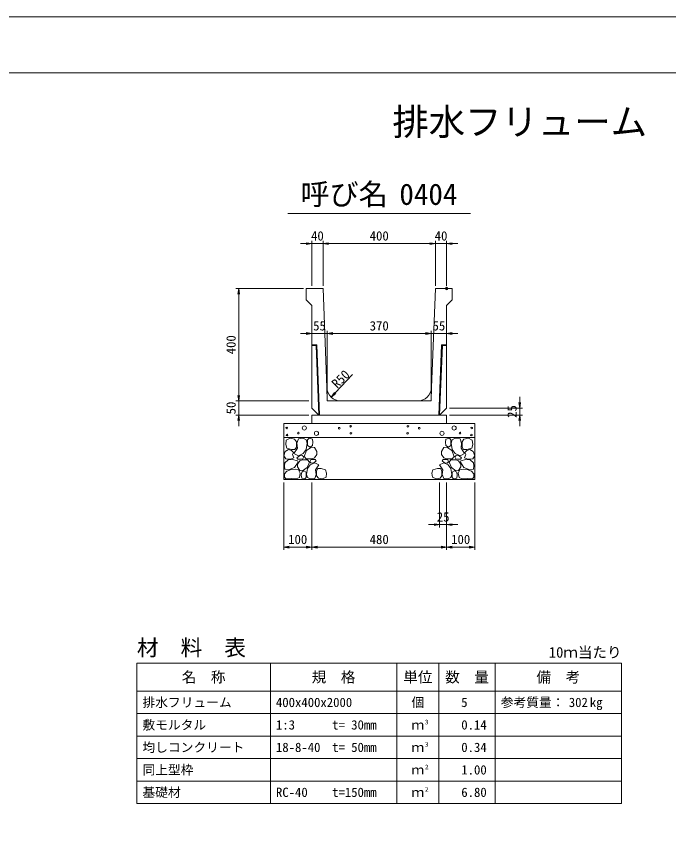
# Model space of a CAD drawing. Units: millimetres at full size. Extents: x 33640 to 42050, y -5940 to 0.
# Drawn here: x 36055 to 38374, y -2970 to 0 of the extents above; entities that cross this region are included whole.
import ezdxf
from ezdxf.enums import TextEntityAlignment as Align

# ---------------------------------------------------------------- set-up
doc = ezdxf.new("R2010")
doc.units = ezdxf.units.MM
doc.header["$LTSCALE"] = 18
doc.header["$PDMODE"] = 32
doc.header["$PDSIZE"] = 9
doc.linetypes.add('DASHED_SPACED', pattern=[12, 6, -6])
for name, color, linetype, lineweight in [('D-DCR-HCHn', 4, 'Continuous', 9), ('D-MTR-FRAM', 7, 'Continuous', 13), ('D-MTR-LINE', 7, 'Continuous', 13), ('D-STR-DIM', 7, 'Continuous', 13), ('D-STR-STRn', 1, 'Continuous', 13), ('D-TTL', 2, 'Continuous', 13), ('D-TTL-TXT', 7, 'Continuous', 13)]:
    doc.layers.add(name, color=color, linetype=linetype, lineweight=lineweight)
doc.layers.add('D-MTR', color=7, linetype='Continuous')
doc.layers.add('D-MTR-TXT', color=7, linetype='Continuous')
doc.styles.add('ＭＳ ゴシック', font='')
doc.styles.get('ＭＳ ゴシック').set_extended_font_data('MS Gothic')

# ---------------------------------------------------------------- blocks, each defined once
blk = doc.blocks.new('open_arrow')
at = {"color": 0, "linetype": 'Continuous', "lineweight": -2}
blk.add_lwpolyline([(7.5, 1.25), (0, 0), (7.5, -1.25)], dxfattribs=at)

msp = doc.modelspace()

# ---------------------------------------------------------------- linework, layer by layer
at = {"layer": 'D-DCR-HCHn'}
for points in [[(37043.4, -1503.8), (37027.8, -1500.34), (37013.93, -1507.27), (37012.19, -1522.87), (37015.66, -1535.01), (37033, -1540.21), (37045.13, -1540.21), (37050.33, -1531.54), (37050.33, -1512.47)], [(37057.27, -1502.07), (37052.07, -1517.67), (37053.8, -1535.01), (37041.67, -1554.08), (37057.27, -1562.75), (37074.6, -1554.08), (37085, -1540.21), (37088.47, -1517.67), (37085, -1505.54), (37074.6, -1500.34)], [(37090.21, -1505.54), (37090.21, -1526.34), (37098.87, -1531.54), (37107.54, -1526.34), (37109.28, -1514.21), (37107.54, -1503.8), (37095.41, -1500.34)], [(37599.79, -1505.54), (37599.79, -1526.34), (37591.13, -1531.54), (37582.46, -1526.34), (37580.72, -1514.21), (37582.46, -1503.8), (37594.59, -1500.34)], [(37632.73, -1502.07), (37637.93, -1517.67), (37636.2, -1535.01), (37648.33, -1554.08), (37632.73, -1562.75), (37615.4, -1554.08), (37605, -1540.21), (37601.53, -1517.67), (37605, -1505.54), (37615.4, -1500.34)], [(37646.6, -1503.8), (37662.2, -1500.34), (37676.07, -1507.27), (37677.81, -1522.87), (37674.34, -1535.01), (37657, -1540.21), (37644.87, -1540.21), (37639.67, -1531.54), (37639.67, -1512.47)], [(37010.46, -1547.14), (37005.26, -1562.75), (37012.19, -1573.15), (37029.53, -1574.88), (37041.37, -1569.8), (37036.46, -1557.55), (37039.93, -1550.61), (37033, -1543.68), (37022.6, -1540.21)], [(37086.74, -1543.68), (37078.07, -1564.48), (37085, -1573.15), (37105.81, -1573.15), (37114.48, -1569.68), (37123.14, -1557.55), (37123.14, -1547.14), (37114.48, -1533.28), (37104.07, -1531.54)], [(37603.26, -1543.68), (37611.93, -1564.48), (37605, -1573.15), (37584.19, -1573.15), (37575.52, -1569.68), (37566.86, -1557.55), (37566.86, -1547.14), (37575.52, -1533.28), (37585.93, -1531.54)], [(37679.54, -1547.14), (37684.74, -1562.75), (37677.81, -1573.15), (37660.47, -1574.88), (37648.63, -1569.8), (37653.54, -1557.55), (37650.07, -1550.61), (37657, -1543.68), (37667.4, -1540.21)], [(37060.73, -1562.75), (37052.07, -1569.68), (37055.53, -1574.88), (37067.67, -1574.88), (37072.87, -1573.15), (37076.34, -1566.21), (37071.14, -1561.01)], [(37629.27, -1562.75), (37637.93, -1569.68), (37634.47, -1574.88), (37622.33, -1574.88), (37617.13, -1573.15), (37613.66, -1566.21), (37618.86, -1561.01)], [(37043.37, -1604.74), (37056.21, -1585.48), (37054.6, -1580.67), (37036.95, -1575.85), (37020.89, -1577.46), (37009.66, -1587.09), (37008.05, -1598.32), (37009.66, -1609.56), (37022.5, -1612.77)], [(37088.31, -1604.74), (37096.34, -1585.48), (37089.92, -1577.46), (37070.65, -1577.46), (37062.63, -1580.67), (37054.6, -1591.9), (37054.6, -1601.53), (37062.63, -1614.37), (37072.26, -1615.98)], [(37115.6, -1643.27), (37120.41, -1628.82), (37118.81, -1612.77), (37130.05, -1595.11), (37115.6, -1587.09), (37099.55, -1595.11), (37089.92, -1607.95), (37086.71, -1628.82), (37089.92, -1640.06), (37099.55, -1644.87)], [(37112.39, -1587.09), (37120.41, -1580.67), (37117.2, -1575.85), (37105.97, -1575.85), (37101.15, -1577.46), (37097.94, -1583.88), (37102.76, -1588.69)], [(37574.4, -1643.27), (37569.59, -1628.82), (37571.19, -1612.77), (37559.95, -1595.11), (37574.4, -1587.09), (37590.45, -1595.11), (37600.08, -1607.95), (37603.29, -1628.82), (37600.08, -1640.06), (37590.45, -1644.87)], [(37577.61, -1587.09), (37569.59, -1580.67), (37572.8, -1575.85), (37584.03, -1575.85), (37588.85, -1577.46), (37592.06, -1583.88), (37587.24, -1588.69)], [(37601.69, -1604.74), (37593.66, -1585.48), (37600.08, -1577.46), (37619.35, -1577.46), (37627.37, -1580.67), (37635.4, -1591.9), (37635.4, -1601.53), (37627.37, -1614.37), (37617.74, -1615.98)], [(37646.63, -1604.74), (37633.79, -1585.48), (37635.4, -1580.67), (37653.05, -1575.85), (37669.11, -1577.46), (37680.34, -1587.09), (37681.95, -1598.32), (37680.34, -1609.56), (37667.5, -1612.77)], [(37049.79, -1644.87), (37061.02, -1640.06), (37064.23, -1624.01), (37057.81, -1612.77), (37046.58, -1609.56), (37032.13, -1611.16), (37016.08, -1617.58), (37008.05, -1627.22), (37008.05, -1638.45), (37012.87, -1644.87), (37032.13, -1643.27)], [(37085.1, -1640.06), (37085.1, -1620.8), (37077.08, -1615.98), (37069.05, -1620.8), (37067.44, -1632.03), (37069.05, -1641.66), (37080.29, -1644.87)], [(37128.44, -1641.66), (37142.89, -1644.87), (37155.73, -1638.45), (37157.33, -1624.01), (37154.12, -1612.77), (37138.07, -1607.95), (37126.84, -1607.95), (37122.02, -1615.98), (37122.02, -1633.64)], [(37561.56, -1641.66), (37547.11, -1644.87), (37534.27, -1638.45), (37532.67, -1624.01), (37535.88, -1612.77), (37551.93, -1607.95), (37563.16, -1607.95), (37567.98, -1615.98), (37567.98, -1633.64)], [(37604.9, -1640.06), (37604.9, -1620.8), (37612.92, -1615.98), (37620.95, -1620.8), (37622.56, -1632.03), (37620.95, -1641.66), (37609.71, -1644.87)], [(37640.21, -1644.87), (37628.98, -1640.06), (37625.77, -1624.01), (37632.19, -1612.77), (37643.42, -1609.56), (37657.87, -1611.16), (37673.92, -1617.58), (37681.95, -1627.22), (37681.95, -1638.45), (37677.13, -1644.87), (37657.87, -1643.27)]]:
    msp.add_lwpolyline(points, close=True, dxfattribs=at)
for centre, radius in [((37243.13, -1457.49), 3), ((37446.87, -1457.49), 3), ((37015.73, -1463.54), 3), ((37057.29, -1481.75), 3), ((37078.34, -1463.54), 7.5), ((37121.66, -1482.54), 7.5), ((37202.71, -1464.34), 3), ((37244.27, -1482.54), 3), ((37445.73, -1482.54), 3), ((37487.29, -1464.34), 3), ((37568.34, -1482.54), 7.5), ((37611.66, -1463.54), 7.5), ((37632.71, -1481.75), 3), ((37674.27, -1463.54), 3), ((37016.87, -1488.59), 3), ((37673.13, -1488.59), 3)]:
    msp.add_circle(centre, radius, dxfattribs=at)
at = {"layer": 'D-MTR-FRAM'}
for p, q in [((36482.5, -2300), (38207.5, -2300)), ((36482.5, -2300), (36482.5, -2800)), ((38207.5, -2300), (38207.5, -2800)), ((36482.5, -2800), (38207.5, -2800))]:
    msp.add_line(p, q, dxfattribs=at)
at = {"layer": 'D-MTR-LINE'}
for p, q in [((36957.5, -2300), (36957.5, -2800)), ((37407.5, -2300), (37407.5, -2800)), ((37557.5, -2300), (37557.5, -2800)), ((37757.5, -2300), (37757.5, -2800)), ((36482.5, -2400), (38207.5, -2400)), ((36482.5, -2480), (38207.5, -2480)), ((36482.5, -2560), (38207.5, -2560)), ((36482.5, -2640), (38207.5, -2640)), ((36482.5, -2720), (38207.5, -2720))]:
    msp.add_line(p, q, dxfattribs=at)
at = {"layer": 'D-STR-DIM'}
for p, q in [((37105, -957.5), (37105, -797.5)), ((37145, -957.5), (37145, -797.5)), ((37145, -957.5), (37145, -797.5)), ((37545, -957.5), (37545, -797.5)), ((37545, -957.5), (37545, -797.5)), ((37585, -957.5), (37585, -797.5)), ((37065, -807.5), (37185, -807.5)), ((37145, -807.5), (37545, -807.5)), ((37505, -807.5), (37625, -807.5)), ((37075, -967.5), (36835, -967.5)), ((36845, -1367.5), (36845, -967.5)), ((37065, -1127.5), (37200, -1127.5)), ((37105, -1357.5), (37105, -1117.5)), ((37160, -1357.5), (37160, -1117.5)), ((37160, -1357.5), (37160, -1117.5)), ((37160, -1127.5), (37530, -1127.5)), ((37490, -1127.5), (37625, -1127.5)), ((37530, -1357.5), (37530, -1117.5)), ((37530, -1357.5), (37530, -1117.5)), ((37585, -1357.5), (37585, -1117.5)), ((36845, -1457.5), (36845, -1327.5)), ((37845, -1352.5), (37845, -1457.5)), ((37095, -1367.5), (36835, -1367.5)), ((37095, -1367.5), (36835, -1367.5)), ((37595, -1392.5), (37855, -1392.5)), ((37095, -1417.5), (36835, -1417.5)), ((37595, -1417.5), (37855, -1417.5)), ((37005, -1657.5), (37005, -1897.5)), ((37105, -1657.5), (37105, -1897.5)), ((37105, -1657.5), (37105, -1897.5)), ((37560, -1657.5), (37560, -1817.5)), ((37585, -1657.5), (37585, -1817.5)), ((37585, -1657.5), (37585, -1897.5)), ((37585, -1657.5), (37585, -1897.5)), ((37685, -1657.5), (37685, -1897.5)), ((37625, -1807.5), (37520, -1807.5)), ((37105, -1887.5), (37005, -1887.5)), ((37585, -1887.5), (37105, -1887.5)), ((37685, -1887.5), (37585, -1887.5))]:
    msp.add_line(p, q, dxfattribs=at)
msp.add_lwpolyline([(37174.27, -1353.55), (37188.05, -1339.06), (37250.32, -1273.6)], dxfattribs=at)
at = {"layer": 'D-STR-STRn'}
for p, q in [((37085, -967.5), (37145, -967.5)), ((37085, -967.5), (37085, -1007.5)), ((37145, -967.5), (37158.95, -1319.48)), ((37545, -967.5), (37531.05, -1319.48)), ((37545, -967.5), (37605, -967.5)), ((37605, -967.5), (37605, -1007.5)), ((37085, -1007.5), (37105, -1027.5)), ((37605, -1007.5), (37585, -1027.5)), ((37105, -1027.5), (37105, -1392.5)), ((37585, -1027.5), (37585, -1392.5)), ((37123, -1167.42), (37105, -1167.5)), ((37120.08, -1170.43), (37105.01, -1170.5)), ((37120.08, -1170.43), (37130, -1417.5)), ((37123, -1167.42), (37133, -1417.42)), ((37567, -1167.42), (37557, -1417.42)), ((37569.92, -1170.43), (37560, -1417.5)), ((37567, -1167.42), (37585, -1167.5)), ((37569.92, -1170.43), (37584.99, -1170.5)), ((37130, -1417.5), (37105, -1392.5)), ((37208.91, -1367.5), (37481.09, -1367.5)), ((37560, -1417.5), (37585, -1392.5)), ((37105, -1417.5), (37585, -1417.5)), ((37105, -1417.5), (37105, -1447.5)), ((37130, -1417.5), (37560, -1417.5)), ((37585, -1417.5), (37585, -1447.5)), ((37005, -1647.5), (37005, -1447.5)), ((37005, -1447.5), (37685, -1447.5)), ((37685, -1647.5), (37685, -1447.5)), ((37005, -1497.5), (37685, -1497.5)), ((37005, -1647.5), (37685, -1647.5))]:
    msp.add_line(p, q, dxfattribs=at)
at = {"layer": 'D-STR-STRn', "color": 2, "linetype": 'DASHED_SPACED'}
for p, q in [((37160, -1367.5), (37158.95, -1319.48)), ((37530, -1367.5), (37531.05, -1319.48)), ((37160, -1367.5), (37208.91, -1367.5)), ((37481.09, -1367.5), (37530, -1367.5))]:
    msp.add_line(p, q, dxfattribs=at)
at = {"layer": 'D-STR-STRn'}
for centre, start, end in [((37208.91, -1317.5), 182.27009, 270), ((37481.09, -1317.5), 270, 357.72991)]:
    msp.add_arc(centre, 50, start, end, dxfattribs=at)
msp.add_point((37585, -967.5), dxfattribs=at)
at = {"layer": 'D-TTL'}
for points in [[(33640, -5940), (42050, -5940), (42050, 0), (33640, 0)], [(33840, -5740), (41850, -5740), (41850, -200), (33840, -200)]]:
    msp.add_lwpolyline(points, close=True, dxfattribs=at)
at = {"layer": 'D-TTL-TXT'}
msp.add_line((37020, -700), (37670, -700), dxfattribs=at)

# ---------------------------------------------------------------- block references
at = {"layer": 'D-STR-DIM', "xscale": 2.67, "yscale": 2.67}
for p, rotation in [((37105, -807.5), 180), ((37545, -807.5), 180), ((37545, -807.5), 180), ((36845, -967.5), 270), ((37105, -1127.5), 180), ((37530, -1127.5), 180), ((37530, -1127.5), 180), ((36845, -1367.5), 90), ((36845, -1367.5), 90), ((37174.27, -1353.55), 46.4), ((37845, -1392.5), 90), ((36845, -1417.5), 270), ((37845, -1417.5), 270), ((37560, -1807.5), 180), ((37105, -1887.5), 180), ((37585, -1887.5), 180), ((37685, -1887.5), 180)]:
    msp.add_blockref('open_arrow', p, dxfattribs=dict(at, rotation=rotation))
for p in [(37145, -807.5), (37145, -807.5), (37585, -807.5), (37160, -1127.5), (37160, -1127.5), (37585, -1127.5), (37585, -1807.5), (37005, -1887.5), (37105, -1887.5), (37585, -1887.5)]:
    msp.add_blockref('open_arrow', p, dxfattribs=at)

# ---------------------------------------------------------------- texts
at = {"layer": 'D-MTR', "style": 'ＭＳ ゴシック'}
msp.add_text('材\u3000料\u3000表', height=56.96, dxfattribs=at).set_placement((36482.5, -2290.92), align=Align.BOTTOM_LEFT)
msp.add_text('10ｍ当たり', height=37.98, dxfattribs=at).set_placement((38207.5, -2292.28), align=Align.BOTTOM_RIGHT)
at = {"layer": 'D-MTR-TXT', "style": 'ＭＳ ゴシック'}
for s, height, p in [('名\u3000称', 37.98, (36720, -2350)), ('規\u3000格', 37.98, (37182.5, -2350)), ('単位', 37.98, (37482.5, -2350)), ('数\u3000量', 37.98, (37657.5, -2350)), ('備\u3000考', 37.98, (37982.5, -2350)), ('個', 33.23, (37482.5, -2440)), ('ｍ', 33.23, (37482.5, -2520)), ('ｍ', 33.23, (37482.5, -2600)), ('ｍ', 33.23, (37482.5, -2680)), ('ｍ', 33.23, (37482.5, -2760))]:
    msp.add_text(s, height=height, dxfattribs=at).set_placement(p, align=Align.MIDDLE_CENTER)
for s, p in [('排水フリューム', (36502.5, -2440)), ('400x400x2000', (36977.5, -2440)), ('参考質量：    kg', (37777.5, -2440)), ('敷モルタル', (36502.5, -2520)), ('1:3', (36977.5, -2520)), ('t= 30mm', (37177.5, -2520)), ('均しコンクリート', (36502.5, -2600)), ('18-8-40', (36977.5, -2600)), ('t= 50mm', (37177.5, -2600)), ('同上型枠', (36502.5, -2680)), ('基礎材', (36502.5, -2760)), ('RC-40', (36977.5, -2760)), ('t=150mm', (37177.5, -2760))]:
    msp.add_text(s, height=33.23, dxfattribs=at).set_placement(p, align=Align.MIDDLE_LEFT)
for s, p in [('5', (37659.28, -2440)), ('302', (38087.5, -2440))]:
    msp.add_text(s, height=33.23, dxfattribs=at).set_placement(p, align=Align.MIDDLE_RIGHT)
for s, p in [('3', (37507.5, -2523.19)), ('3', (37507.5, -2603.19)), ('2', (37507.5, -2683.19)), ('2', (37507.5, -2763.19))]:
    msp.add_text(s, height=16.61, dxfattribs=at).set_placement(p, align=Align.BOTTOM_LEFT)
at = {"layer": 'D-MTR-TXT', "color": 6, "style": 'ＭＳ ゴシック'}
for s, p in [('0.14', (37727.5, -2520)), ('0.34', (37727.5, -2600)), ('1.00', (37727.5, -2680)), ('6.80', (37727.5, -2760))]:
    msp.add_text(s, height=33.23, dxfattribs=at).set_placement(p, align=Align.MIDDLE_RIGHT)
at = {"layer": 'D-STR-DIM', "style": 'ＭＳ ゴシック'}
for s, p in [('40', (37125, -780)), ('400', (37345, -780)), ('40', (37565, -780)), ('55', (37132.5, -1100)), ('370', (37345, -1100)), ('55', (37557.5, -1100)), ('25', (37572.5, -1780)), ('100', (37055, -1860)), ('480', (37345, -1860)), ('100', (37635, -1860))]:
    msp.add_text(s, height=33.23, dxfattribs=at).set_placement(p, align=Align.MIDDLE_CENTER)
for s, p in [('400', (36817.5, -1167.5)), ('50', (36817.5, -1392.5)), ('25', (37817.5, -1405))]:
    msp.add_text(s, height=33.23, rotation=90, dxfattribs=at).set_placement(p, align=Align.MIDDLE_CENTER)
msp.add_text('R50', height=33.23, rotation=45, dxfattribs=at).set_placement((37183.54, -1313.27), align=Align.MIDDLE_LEFT)
at = {"layer": 'D-TTL-TXT', "style": 'ＭＳ ゴシック'}
for s, height, p in [('排水フリューム', 94.94, (37845, -450)), ('呼び名', 75.95, (37220, -692.5)), ('0404', 75.95, (37520, -692.5))]:
    msp.add_text(s, height=height, dxfattribs=at).set_placement(p, align=Align.BOTTOM_CENTER)

doc.saveas('drawing.dxf')
